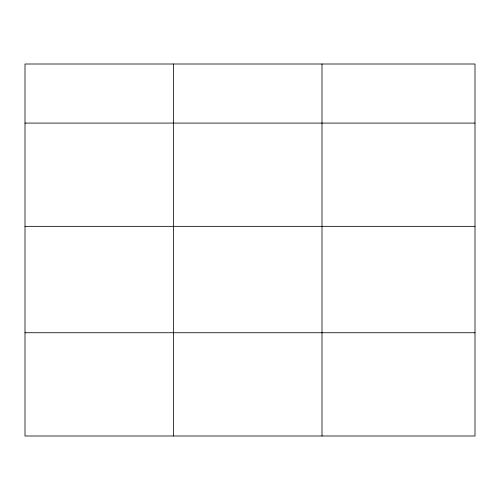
<?xml version="1.0" encoding="UTF-8"?>
<svg xmlns="http://www.w3.org/2000/svg" width="500" height="500" viewBox="0 0 500 500"><rect width="100%" height="100%" fill="white"/><g stroke="black" fill="none" stroke-linecap="round" stroke-linejoin="round"><path stroke-width="0.75" d="M475 226.344L475 64.006L25 64.006L25 435.994L475 435.994L475 226.344L25 226.344M25 123.081L475 123.081M25 332.738L475 332.738M322 64.006L322 435.994M173.5 64.006L173.5 435.994"/></g></svg>
